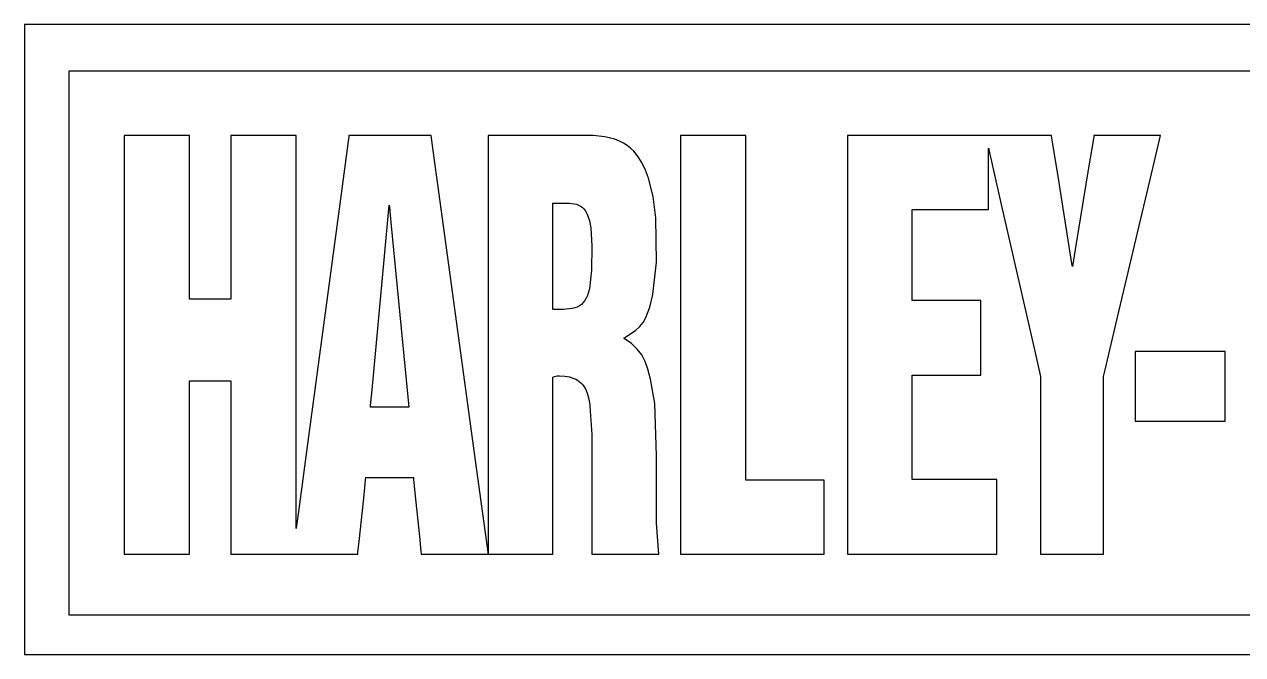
# Model space of a CAD drawing. Extents: x -12.8 to 12.7, y -1.7 to 5.4.
# Drawn here: x -4.437 to -0.45, y 0.864 to 2.928 of the extents above; entities that cross this region are included whole.
import ezdxf

# ---------------------------------------------------------------- set-up
doc = ezdxf.new("R2010")
doc.units = 0

msp = doc.modelspace()

# ---------------------------------------------------------------- linework, layer by layer
at = {"layer": 'Layer 1', "color": 7, "linetype": 'CONTINUOUS'}
for p, q in [((-4.436872, 2.927567), (-4.436874, 2.927567)), ((-4.436874, 2.927567), (-4.436874, 2.927567)), ((-4.436874, 2.927567), (-4.436874, 2.927567)), ((-4.436874, 2.927567), (-4.436874, 2.927567)), ((-4.436874, 2.927567), (-4.436874, 2.927567)), ((-4.436874, 2.927567), (-4.436874, 2.927567)), ((-4.436874, 2.927567), (-4.436874, 2.927566)), ((-4.436874, 2.927566), (-4.436874, 2.927565)), ((-4.436874, 2.927565), (-4.436874, 2.927557)), ((-4.436874, 2.927557), (-4.436874, 2.927527)), ((-4.436874, 2.927527), (-4.436874, 2.927407)), ((-4.436874, 2.927407), (-4.436874, 2.926126)), ((-4.436874, 2.926126), (-4.436874, 2.919814)), ((-4.436874, 2.919814), (-4.436874, 2.892936)), ((-4.436866, 2.927567), (-4.436872, 2.927567)), ((-4.405278, 2.927567), (-4.436866, 2.927567)), ((-4.171403, 2.927567), (-4.405278, 2.927567)), ((3.066698, 2.927567), (-4.171403, 2.927567)), ((-4.436874, 2.892936), (-4.436874, 2.626581)), ((-4.290126, 2.775192), (-4.290126, 2.775193)), ((-4.290126, 2.775193), (-4.290126, 2.775193)), ((-4.290126, 2.775193), (-4.290126, 2.775193)), ((-4.290126, 2.775193), (-4.290126, 2.775193)), ((-4.290126, 2.775193), (-4.290124, 2.775193)), ((-4.290126, 2.775179), (-4.290126, 2.775192)), ((-4.290126, 2.772615), (-4.290126, 2.775179)), ((-4.290126, 2.721315), (-4.290126, 2.772615)), ((-4.290124, 2.775193), (-4.290117, 2.775193)), ((-4.290117, 2.775193), (-4.290087, 2.775193)), ((-4.290087, 2.775193), (-4.289965, 2.775193)), ((-4.289965, 2.775193), (-4.289471, 2.775193)), ((-4.289471, 2.775193), (-4.284212, 2.775193)), ((-4.284212, 2.775193), (-4.258279, 2.775193)), ((-4.258279, 2.775193), (-4.147809, 2.775193)), ((-4.147809, 2.775193), (-3.05286, 2.775193)), ((-3.05286, 2.775193), (3.938948, 2.775193)), ((-4.290126, 1.252332), (-4.290126, 2.721315)), ((-4.436874, 2.626581), (-4.436874, 0.863559)), ((-4.110805, 2.563992), (-4.110807, 2.563992)), ((-4.110807, 2.563992), (-4.110807, 2.563992)), ((-4.110807, 2.563992), (-4.110807, 2.56399)), ((-4.110807, 2.56399), (-4.110807, 2.563983)), ((-4.110807, 2.563983), (-4.110807, 2.563955)), ((-4.110807, 2.563955), (-4.110807, 2.563838)), ((-4.110807, 2.563838), (-4.110807, 2.563368)), ((-4.110807, 2.563368), (-4.110807, 2.5584)), ((-4.110807, 2.5584), (-4.110807, 2.534488)), ((-4.110767, 2.563992), (-4.110805, 2.563992)), ((-4.103896, 2.563992), (-4.110767, 2.563992)), ((-4.062614, 2.563992), (-4.103896, 2.563992)), ((-3.941381, 2.563992), (-4.062614, 2.563992)), ((-3.90228, 2.563992), (-3.941381, 2.563992)), ((-3.898204, 2.563992), (-3.90228, 2.563992)), ((-3.89724, 2.563992), (-3.898204, 2.563992)), ((-3.897044, 2.563992), (-3.89724, 2.563992)), ((-3.897026, 2.563992), (-3.897044, 2.563992)), ((-3.897021, 2.563992), (-3.897026, 2.563992)), ((-3.89702, 2.563992), (-3.897021, 2.563992)), ((-3.89702, 2.563988), (-3.89702, 2.563992)), ((-3.89702, 2.563992), (-3.89702, 2.563992)), ((-3.89702, 2.563992), (-3.89702, 2.563992)), ((-3.89702, 2.563893), (-3.89702, 2.563988)), ((-3.89702, 2.546652), (-3.89702, 2.563893)), ((-3.76097, 2.563992), (-3.760972, 2.563992)), ((-3.760972, 2.563992), (-3.760972, 2.563992)), ((-3.760972, 2.563992), (-3.760972, 2.563992)), ((-3.760972, 2.563992), (-3.760972, 2.56399)), ((-3.760972, 2.56399), (-3.760972, 2.56398)), ((-3.760972, 2.56398), (-3.760972, 2.563936)), ((-3.760972, 2.563936), (-3.760972, 2.563757)), ((-3.760972, 2.563757), (-3.760972, 2.561831)), ((-3.760972, 2.561831), (-3.760972, 2.552506)), ((-3.760972, 2.552506), (-3.760972, 2.456933)), ((-3.760841, 2.563992), (-3.76097, 2.563992)), ((-3.753242, 2.563992), (-3.760841, 2.563992)), ((-3.711001, 2.563992), (-3.753242, 2.563992)), ((-3.589834, 2.563992), (-3.711001, 2.563992)), ((-3.55176, 2.563992), (-3.589834, 2.563992)), ((-3.548044, 2.563992), (-3.55176, 2.563992)), ((-3.547275, 2.563992), (-3.548044, 2.563992)), ((-3.547204, 2.563992), (-3.547275, 2.563992)), ((-3.547186, 2.563992), (-3.547204, 2.563992)), ((-3.547182, 2.563992), (-3.547186, 2.563992)), ((-3.547181, 2.563992), (-3.547182, 2.563992)), ((-3.547181, 2.563979), (-3.547181, 2.563992)), ((-3.547181, 2.563992), (-3.547181, 2.563992)), ((-3.547181, 2.563992), (-3.547181, 2.563992)), ((-3.547181, 2.563206), (-3.547181, 2.563979)), ((-3.547181, 2.517494), (-3.547181, 2.563206)), ((-3.375368, 2.558777), (-3.378371, 2.536381)), ((-3.374746, 2.563417), (-3.375368, 2.558777)), ((-3.374688, 2.563853), (-3.374746, 2.563417)), ((-3.374674, 2.56396), (-3.374688, 2.563853)), ((-3.37467, 2.563985), (-3.374674, 2.56396)), ((-3.374669, 2.563991), (-3.37467, 2.563985)), ((-3.374667, 2.563992), (-3.374669, 2.563992)), ((-3.374669, 2.563992), (-3.374669, 2.563992)), ((-3.374669, 2.563992), (-3.374669, 2.563991)), ((-3.374507, 2.563992), (-3.374667, 2.563992)), ((-3.364958, 2.563992), (-3.374507, 2.563992)), ((-3.31181, 2.563992), (-3.364958, 2.563992)), ((-3.159291, 2.563992), (-3.31181, 2.563992)), ((-3.111342, 2.563992), (-3.159291, 2.563992)), ((-3.106656, 2.563992), (-3.111342, 2.563992)), ((-3.105684, 2.563992), (-3.106656, 2.563992)), ((-3.105593, 2.563992), (-3.105684, 2.563992)), ((-3.10557, 2.563992), (-3.105593, 2.563992)), ((-3.105565, 2.563992), (-3.10557, 2.563992)), ((-3.105563, 2.563992), (-3.105565, 2.563992)), ((-3.105561, 2.56398), (-3.105563, 2.563992)), ((-3.105563, 2.563992), (-3.105563, 2.563992)), ((-3.105563, 2.563992), (-3.105563, 2.563992)), ((-3.105451, 2.563169), (-3.105561, 2.56398)), ((-3.098833, 2.514593), (-3.105451, 2.563169)), ((-2.918926, 2.563992), (-2.918929, 2.563992)), ((-2.918929, 2.563992), (-2.918929, 2.563992)), ((-2.918929, 2.563992), (-2.918929, 2.56399)), ((-2.918929, 2.56399), (-2.918929, 2.563983)), ((-2.918929, 2.563983), (-2.918929, 2.563955)), ((-2.918929, 2.563955), (-2.918929, 2.563838)), ((-2.918929, 2.563838), (-2.918929, 2.563367)), ((-2.918929, 2.563367), (-2.918929, 2.558405)), ((-2.918929, 2.558405), (-2.918929, 2.53452)), ((-2.918869, 2.563992), (-2.918926, 2.563992)), ((-2.90854, 2.563992), (-2.918869, 2.563992)), ((-2.846474, 2.563992), (-2.90854, 2.563992)), ((-2.575356, 2.563433), (-2.846474, 2.563992)), ((-2.537493, 2.559316), (-2.575356, 2.563433)), ((-2.504528, 2.551113), (-2.537493, 2.559316)), ((-2.289578, 2.563992), (-2.289579, 2.563992)), ((-2.289579, 2.563992), (-2.289579, 2.563992)), ((-2.289579, 2.563992), (-2.289579, 2.563992)), ((-2.289579, 2.563992), (-2.289579, 2.563992)), ((-2.289579, 2.563992), (-2.289579, 2.563992)), ((-2.289579, 2.563992), (-2.289579, 2.563992)), ((-2.289579, 2.563992), (-2.289579, 2.563991)), ((-2.289579, 2.563991), (-2.289579, 2.563988)), ((-2.289579, 2.563988), (-2.289579, 2.563977)), ((-2.289579, 2.563977), (-2.289579, 2.563932)), ((-2.289579, 2.563932), (-2.289579, 2.563452)), ((-2.289579, 2.563452), (-2.289579, 2.561076)), ((-2.289579, 2.561076), (-2.289579, 2.550873)), ((-2.289577, 2.563992), (-2.289578, 2.563992)), ((-2.289523, 2.563992), (-2.289577, 2.563992)), ((-2.289195, 2.563992), (-2.289523, 2.563992)), ((-2.285095, 2.563992), (-2.289195, 2.563992)), ((-2.234567, 2.563992), (-2.285095, 2.563992)), ((-2.093443, 2.563992), (-2.234567, 2.563992)), ((-2.07758, 2.563992), (-2.093443, 2.563992)), ((-2.076129, 2.563992), (-2.07758, 2.563992)), ((-2.075833, 2.563992), (-2.076129, 2.563992)), ((-2.075805, 2.563992), (-2.075833, 2.563992)), ((-2.075798, 2.563992), (-2.075805, 2.563992)), ((-2.075796, 2.563992), (-2.075798, 2.563992)), ((-2.075795, 2.563992), (-2.075796, 2.563992)), ((-2.075795, 2.56399), (-2.075795, 2.563992)), ((-2.075795, 2.563992), (-2.075795, 2.563992)), ((-2.075795, 2.563992), (-2.075795, 2.563992)), ((-2.075795, 2.563992), (-2.075795, 2.563992)), ((-2.075795, 2.563992), (-2.075795, 2.563992)), ((-2.075795, 2.563992), (-2.075795, 2.563992)), ((-2.075795, 2.563992), (-2.075795, 2.563992)), ((-2.075795, 2.563983), (-2.075795, 2.56399)), ((-2.075795, 2.563698), (-2.075795, 2.563983)), ((-2.075795, 2.56196), (-2.075795, 2.563698)), ((-2.075795, 2.540303), (-2.075795, 2.56196)), ((-1.743901, 2.563992), (-1.743902, 2.563992)), ((-1.743902, 2.563992), (-1.743902, 2.563992)), ((-1.743902, 2.563992), (-1.743902, 2.563992)), ((-1.743902, 2.563992), (-1.743902, 2.56399)), ((-1.743902, 2.56399), (-1.743902, 2.563982)), ((-1.743902, 2.563982), (-1.743902, 2.563947)), ((-1.743902, 2.563947), (-1.743902, 2.5638)), ((-1.743902, 2.5638), (-1.743902, 2.563207)), ((-1.743902, 2.563207), (-1.743902, 2.556923)), ((-1.743902, 2.556923), (-1.743902, 2.526791)), ((-1.743826, 2.563992), (-1.743901, 2.563992)), ((-1.743281, 2.563992), (-1.743826, 2.563992)), ((-1.740659, 2.563992), (-1.743281, 2.563992)), ((-1.711994, 2.563992), (-1.740659, 2.563992)), ((-1.592628, 2.563992), (-1.711994, 2.563992)), ((-1.323066, 2.563992), (-1.592628, 2.563992)), ((-1.294526, 2.563992), (-1.323066, 2.563992)), ((-1.291942, 2.563992), (-1.294526, 2.563992)), ((-1.291415, 2.563992), (-1.291942, 2.563992)), ((-1.291366, 2.563992), (-1.291415, 2.563992)), ((-1.291354, 2.563992), (-1.291366, 2.563992)), ((-1.291351, 2.563992), (-1.291354, 2.563992)), ((-1.29135, 2.563992), (-1.291351, 2.563992)), ((-1.291351, 2.563992), (-1.291351, 2.563992)), ((-1.290127, 2.563992), (-1.29135, 2.563992)), ((-1.29135, 2.563992), (-1.29135, 2.563992)), ((-1.29135, 2.563992), (-1.29135, 2.563992)), ((-1.284254, 2.563992), (-1.290127, 2.563992)), ((-1.282188, 2.563992), (-1.284254, 2.563992)), ((-1.281982, 2.563992), (-1.282188, 2.563992)), ((-1.281938, 2.563992), (-1.281982, 2.563992)), ((-1.281934, 2.563992), (-1.281938, 2.563992)), ((-1.281933, 2.563992), (-1.281934, 2.563992)), ((-1.281933, 2.563992), (-1.281933, 2.563992)), ((-1.281933, 2.563992), (-1.281933, 2.563992)), ((-1.281933, 2.563992), (-1.281933, 2.563992)), ((-1.281933, 2.563992), (-1.281933, 2.563992)), ((-1.126817, 2.563992), (-1.281933, 2.563992)), ((-1.081655, 2.563992), (-1.126817, 2.563992)), ((-1.077128, 2.563992), (-1.081655, 2.563992)), ((-1.076182, 2.563992), (-1.077128, 2.563992)), ((-1.076092, 2.563992), (-1.076182, 2.563992)), ((-1.07607, 2.563992), (-1.076092, 2.563992)), ((-1.076065, 2.563992), (-1.07607, 2.563992)), ((-1.076063, 2.563992), (-1.076065, 2.563992)), ((-1.07606, 2.563973), (-1.076063, 2.563992)), ((-1.076063, 2.563992), (-1.076063, 2.563992)), ((-1.076063, 2.563992), (-1.076063, 2.563992)), ((-1.076063, 2.563992), (-1.076063, 2.563992)), ((-1.076063, 2.563992), (-1.076063, 2.563992)), ((-1.075997, 2.563582), (-1.07606, 2.563973)), ((-1.075638, 2.561336), (-1.075997, 2.563582)), ((-1.071414, 2.534939), (-1.075638, 2.561336)), ((-0.938935, 2.552322), (-0.954348, 2.45804)), ((-0.937391, 2.561771), (-0.938935, 2.552322)), ((-0.937068, 2.563744), (-0.937391, 2.561771)), ((-0.937038, 2.563931), (-0.937068, 2.563744)), ((-0.93703, 2.563977), (-0.937038, 2.563931)), ((-0.937028, 2.563989), (-0.93703, 2.563977)), ((-0.937027, 2.563992), (-0.937028, 2.563992)), ((-0.937028, 2.563992), (-0.937028, 2.563992)), ((-0.937028, 2.563992), (-0.937028, 2.563992)), ((-0.937028, 2.563992), (-0.937028, 2.563991)), ((-0.937028, 2.563991), (-0.937028, 2.563989)), ((-0.936992, 2.563992), (-0.937027, 2.563992)), ((-0.93673, 2.563992), (-0.936992, 2.563992)), ((-0.935467, 2.563992), (-0.93673, 2.563992)), ((-0.921648, 2.563992), (-0.935467, 2.563992)), ((-0.864081, 2.563992), (-0.921648, 2.563992)), ((-0.734053, 2.563992), (-0.864081, 2.563992)), ((-0.743019, 2.461419), (-0.718744, 2.563992)), ((-0.72028, 2.563992), (-0.734053, 2.563992)), ((-0.719031, 2.563992), (-0.72028, 2.563992)), ((-0.718776, 2.563992), (-0.719031, 2.563992)), ((-0.718752, 2.563992), (-0.718776, 2.563992)), ((-0.718746, 2.563992), (-0.718752, 2.563992)), ((-0.718745, 2.563992), (-0.718746, 2.563992)), ((-0.718744, 2.563992), (-0.718745, 2.563992)), ((-0.718744, 2.563992), (-0.718744, 2.563992)), ((-0.718744, 2.563992), (-0.718744, 2.563992)), ((-0.718744, 2.563992), (-0.718744, 2.563992)), ((-4.110807, 2.534488), (-4.110807, 2.290009)), ((-3.89702, 2.443022), (-3.89702, 2.546652)), ((-3.547181, 2.263276), (-3.547181, 2.517494)), ((-3.378371, 2.536381), (-3.409104, 2.307134)), ((-3.061978, 2.244079), (-3.098833, 2.514593)), ((-2.918929, 2.53452), (-2.918929, 2.290354)), ((-2.489859, 2.545448), (-2.504528, 2.551113)), ((-2.476389, 2.538725), (-2.489859, 2.545448)), ((-2.464107, 2.530931), (-2.476389, 2.538725)), ((-2.453005, 2.522055), (-2.464107, 2.530931)), ((-2.442801, 2.511793), (-2.453005, 2.522055)), ((-2.428407, 2.493746), (-2.442801, 2.511793)), ((-2.289579, 2.550873), (-2.289579, 2.446104)), ((-2.075795, 2.273438), (-2.075795, 2.540303)), ((-1.743902, 2.526791), (-1.743902, 2.225966)), ((-1.281933, 2.52251), (-1.281933, 2.522543)), ((-1.281933, 2.522543), (-1.281933, 2.522543)), ((-1.281933, 2.522543), (-1.281933, 2.522543)), ((-1.281933, 2.522543), (-1.281933, 2.522543)), ((-1.281933, 2.522543), (-1.281933, 2.522542)), ((-1.281933, 2.522542), (-1.281932, 2.522538)), ((-1.281933, 2.522267), (-1.281933, 2.52251)), ((-1.281933, 2.521102), (-1.281933, 2.522267)), ((-1.281933, 2.508356), (-1.281933, 2.521102)), ((-1.281932, 2.522538), (-1.281927, 2.522519)), ((-1.281927, 2.522519), (-1.281909, 2.522439)), ((-1.281909, 2.522439), (-1.281836, 2.522115)), ((-1.281836, 2.522115), (-1.281057, 2.518687)), ((-1.281057, 2.518687), (-1.277323, 2.50225)), ((-1.053427, 2.42252), (-1.071414, 2.534939)), ((-2.415534, 2.473103), (-2.428407, 2.493746)), ((-2.40418, 2.449853), (-2.415534, 2.473103)), ((-1.281933, 2.45528), (-1.281933, 2.508356)), ((-1.277323, 2.50225), (-1.240044, 2.338152)), ((-3.89702, 2.138646), (-3.89702, 2.443022)), ((-3.760972, 2.456933), (-3.760972, 2.152732)), ((-2.394346, 2.423982), (-2.40418, 2.449853)), ((-2.289579, 2.446104), (-2.289579, 1.538248)), ((-1.281933, 2.335421), (-1.281933, 2.45528)), ((-0.954348, 2.45804), (-0.998166, 2.19)), ((-0.859566, 1.968942), (-0.743019, 2.461419)), ((-2.379239, 2.36433), (-2.394346, 2.423982)), ((-1.012314, 2.165574), (-1.053427, 2.42252)), ((-2.370213, 2.294049), (-2.379239, 2.36433)), ((-3.258568, 2.168718), (-3.244286, 2.323014)), ((-3.244286, 2.323014), (-3.243189, 2.334868)), ((-3.243189, 2.334868), (-3.243116, 2.335658)), ((-3.243116, 2.335658), (-3.243111, 2.335711)), ((-3.243111, 2.335711), (-3.24311, 2.335716)), ((-3.24311, 2.335716), (-3.24311, 2.335717)), ((-3.24311, 2.335717), (-3.24311, 2.335717)), ((-3.24311, 2.335717), (-3.24311, 2.335717)), ((-3.24311, 2.335717), (-3.24311, 2.335717)), ((-3.24311, 2.335717), (-3.24311, 2.335717)), ((-3.24311, 2.335717), (-3.24311, 2.335716)), ((-3.24311, 2.335716), (-3.24311, 2.335716)), ((-3.24311, 2.335716), (-3.24311, 2.335716)), ((-3.24311, 2.335716), (-3.24311, 2.335715)), ((-3.24311, 2.335715), (-3.24311, 2.335709)), ((-3.24311, 2.335709), (-3.243107, 2.335688)), ((-3.243107, 2.335688), (-3.243085, 2.335456)), ((-3.243085, 2.335456), (-3.242974, 2.334309)), ((-3.242974, 2.334309), (-3.242495, 2.329383)), ((-3.242495, 2.329383), (-3.237585, 2.278805)), ((-2.708134, 2.341887), (-2.708134, 2.34189)), ((-2.708134, 2.34189), (-2.708134, 2.34189)), ((-2.708134, 2.34189), (-2.708134, 2.34189)), ((-2.708134, 2.34189), (-2.708134, 2.34189)), ((-2.708134, 2.34189), (-2.708134, 2.34189)), ((-2.708134, 2.34189), (-2.708134, 2.34189)), ((-2.708134, 2.34189), (-2.708133, 2.34189)), ((-2.708134, 2.341823), (-2.708134, 2.341887)), ((-2.708134, 2.340736), (-2.708134, 2.341823)), ((-2.708134, 2.334808), (-2.708134, 2.340736)), ((-2.708134, 2.271306), (-2.708134, 2.334808)), ((-2.708133, 2.34189), (-2.708132, 2.34189)), ((-2.708132, 2.34189), (-2.708128, 2.34189)), ((-2.708128, 2.34189), (-2.708079, 2.34189)), ((-2.708079, 2.34189), (-2.707838, 2.34189)), ((-2.707838, 2.34189), (-2.70682, 2.34189)), ((-2.70682, 2.34189), (-2.697106, 2.34189)), ((-2.697106, 2.34189), (-2.667626, 2.34189)), ((-2.667626, 2.34189), (-2.658339, 2.34189)), ((-2.658339, 2.34189), (-2.654193, 2.341855)), ((-2.654193, 2.341855), (-2.637549, 2.340203)), ((-2.637549, 2.340203), (-2.630156, 2.338379)), ((-2.630156, 2.338379), (-2.623358, 2.335834)), ((-2.623358, 2.335834), (-2.617134, 2.332527)), ((-2.617134, 2.332527), (-2.611466, 2.328417)), ((-2.611466, 2.328417), (-2.606335, 2.323461)), ((-2.606335, 2.323461), (-2.60172, 2.31762)), ((-2.60172, 2.31762), (-2.597603, 2.310851)), ((-1.531606, 2.282599), (-1.531606, 2.321319)), ((-1.531606, 2.321319), (-1.531606, 2.321319)), ((-1.531606, 2.321319), (-1.531606, 2.321319)), ((-1.531606, 2.321319), (-1.531605, 2.321319)), ((-1.531605, 2.321319), (-1.531599, 2.321319)), ((-1.531599, 2.321319), (-1.531574, 2.321319)), ((-1.531574, 2.321319), (-1.531468, 2.321319)), ((-1.531468, 2.321319), (-1.530334, 2.321319)), ((-1.530334, 2.321319), (-1.524867, 2.321319)), ((-1.524867, 2.321319), (-1.470158, 2.321319)), ((-1.470158, 2.321319), (-1.314436, 2.321319)), ((-1.314436, 2.321319), (-1.281934, 2.321319)), ((-1.281934, 2.321319), (-1.281933, 2.321319)), ((-1.281933, 2.322731), (-1.281933, 2.335421)), ((-1.281933, 2.321582), (-1.281933, 2.322731)), ((-1.281933, 2.321348), (-1.281933, 2.321582)), ((-1.281933, 2.321326), (-1.281933, 2.321348)), ((-1.281933, 2.321321), (-1.281933, 2.321326)), ((-1.281933, 2.321319), (-1.281933, 2.321321)), ((-1.281933, 2.321319), (-1.281933, 2.321319)), ((-1.281933, 2.321319), (-1.281933, 2.321319)), ((-1.281933, 2.321319), (-1.281933, 2.321319)), ((-1.281933, 2.321319), (-1.281933, 2.321319)), ((-1.240044, 2.338152), (-1.134035, 1.871516)), ((-4.110807, 2.290009), (-4.110807, 1.512586)), ((-3.409104, 2.307134), (-3.506876, 1.577819)), ((-3.237585, 2.278805), (-3.178819, 1.673524)), ((-2.918929, 2.290354), (-2.918929, 1.513956)), ((-2.597603, 2.310851), (-2.593964, 2.303113)), ((-2.593964, 2.303113), (-2.588045, 2.284564)), ((-2.588045, 2.284564), (-2.583809, 2.261642)), ((-2.368742, 2.149178), (-2.370213, 2.294049)), ((-2.075795, 1.528147), (-2.075795, 2.273438)), ((-1.531606, 2.096641), (-1.531606, 2.282599)), ((-3.547181, 1.533964), (-3.547181, 2.263276)), ((-2.956201, 1.467685), (-3.061978, 2.244079)), ((-2.708134, 2.069738), (-2.708134, 2.271306)), ((-2.583809, 2.261642), (-2.579768, 2.201355)), ((-2.579768, 2.201355), (-2.580872, 2.122165)), ((-1.743902, 2.225966), (-1.743902, 1.370529)), ((-3.760972, 2.152732), (-3.760972, 2.046665)), ((-3.299137, 1.730441), (-3.258568, 2.168718)), ((-1.007846, 2.137647), (-1.012314, 2.165574)), ((-0.998166, 2.19), (-1.007291, 2.134181)), ((-3.89702, 2.040463), (-3.89702, 2.138646)), ((-2.580872, 2.122165), (-2.588111, 2.061889)), ((-2.380274, 2.042727), (-2.368742, 2.149178)), ((-1.007414, 2.13495), (-1.007846, 2.137647)), ((-1.007314, 2.134323), (-1.007414, 2.13495)), ((-1.007294, 2.134197), (-1.007314, 2.134323)), ((-1.007292, 2.134185), (-1.007294, 2.134197)), ((-1.007291, 2.134182), (-1.007292, 2.134185)), ((-1.007291, 2.134181), (-1.007291, 2.134182)), ((-1.007291, 2.134181), (-1.007291, 2.134181)), ((-1.007291, 2.134181), (-1.007291, 2.134181)), ((-1.007291, 2.134181), (-1.007291, 2.134181)), ((-1.531606, 2.031226), (-1.531606, 2.096641)), ((-3.89702, 2.030223), (-3.89702, 2.040463)), ((-3.760972, 2.046665), (-3.760972, 2.027576)), ((-2.708134, 2.003324), (-2.708134, 2.069738)), ((-2.594586, 2.040033), (-2.598634, 2.030967)), ((-2.588111, 2.061889), (-2.594586, 2.040033)), ((-2.390334, 2.001019), (-2.380274, 2.042727)), ((-3.89702, 2.0278), (-3.89702, 2.030223)), ((-3.89702, 2.027306), (-3.89702, 2.0278)), ((-3.89702, 2.027259), (-3.89702, 2.027306)), ((-3.89702, 2.027248), (-3.89702, 2.027259)), ((-3.89702, 2.027245), (-3.89702, 2.027248)), ((-3.89702, 2.027244), (-3.89702, 2.027245)), ((-3.897018, 2.027244), (-3.89702, 2.027244)), ((-3.89702, 2.027244), (-3.89702, 2.027244)), ((-3.89702, 2.027244), (-3.89702, 2.027244)), ((-3.896729, 2.027244), (-3.897018, 2.027244)), ((-3.771936, 2.027244), (-3.896729, 2.027244)), ((-3.763125, 2.027244), (-3.771936, 2.027244)), ((-3.761215, 2.027244), (-3.763125, 2.027244)), ((-3.761032, 2.027244), (-3.761215, 2.027244)), ((-3.760986, 2.027244), (-3.761032, 2.027244)), ((-3.760975, 2.027244), (-3.760986, 2.027244)), ((-3.760973, 2.027244), (-3.760975, 2.027244)), ((-3.760972, 2.027244), (-3.760973, 2.027244)), ((-3.760973, 2.027244), (-3.760973, 2.027244)), ((-3.760972, 2.027576), (-3.760972, 2.02725)), ((-3.760972, 2.02725), (-3.760972, 2.027244)), ((-3.760972, 2.027244), (-3.760972, 2.027244)), ((-2.708134, 1.996364), (-2.708134, 2.003324)), ((-2.708134, 1.994716), (-2.708134, 1.996364)), ((-2.708134, 1.99438), (-2.708134, 1.994716)), ((-2.708134, 1.994349), (-2.708134, 1.99438)), ((-2.708134, 1.994341), (-2.708134, 1.994349)), ((-2.708134, 1.994339), (-2.708134, 1.994341)), ((-2.708134, 1.994339), (-2.708134, 1.994339)), ((-2.708134, 1.994339), (-2.708134, 1.994339)), ((-2.708134, 1.994339), (-2.708134, 1.994339)), ((-2.708134, 1.994339), (-2.708134, 1.994339)), ((-2.679823, 1.994339), (-2.708134, 1.994339)), ((-2.673096, 1.994339), (-2.679823, 1.994339)), ((-2.672423, 1.994339), (-2.673096, 1.994339)), ((-2.672278, 1.994339), (-2.672423, 1.994339)), ((-2.664375, 1.994493), (-2.672278, 1.994339)), ((-2.64469, 1.996692), (-2.664375, 1.994493)), ((-2.636018, 1.998878), (-2.64469, 1.996692)), ((-2.62809, 2.001868), (-2.636018, 1.998878)), ((-2.620878, 2.005722), (-2.62809, 2.001868)), ((-2.614354, 2.010499), (-2.620878, 2.005722)), ((-2.60849, 2.016259), (-2.614354, 2.010499)), ((-2.603259, 2.023062), (-2.60849, 2.016259)), ((-2.598634, 2.030967), (-2.603259, 2.023062)), ((-2.40321, 1.967473), (-2.390334, 2.001019)), ((-1.531606, 2.024668), (-1.531606, 2.031226)), ((-1.531606, 2.023299), (-1.531606, 2.024668)), ((-1.531606, 2.023169), (-1.531606, 2.023299)), ((-1.531606, 2.023136), (-1.531606, 2.023169)), ((-1.531606, 2.023128), (-1.531606, 2.023136)), ((-1.531606, 2.023127), (-1.531606, 2.023128)), ((-1.531606, 2.023126), (-1.531606, 2.023127)), ((-1.531596, 2.023126), (-1.531606, 2.023126)), ((-1.531606, 2.023126), (-1.531606, 2.023126)), ((-1.531606, 2.023126), (-1.531606, 2.023126)), ((-1.531606, 2.023126), (-1.531606, 2.023126)), ((-1.531392, 2.023126), (-1.531596, 2.023126)), ((-1.53022, 2.023126), (-1.531392, 2.023126)), ((-1.516448, 2.023126), (-1.53022, 2.023126)), ((-1.457792, 2.023126), (-1.516448, 2.023126)), ((-1.32373, 2.023126), (-1.457792, 2.023126)), ((-1.309159, 2.023126), (-1.32373, 2.023126)), ((-1.307751, 2.023126), (-1.309159, 2.023126)), ((-1.307425, 2.023126), (-1.307751, 2.023126)), ((-1.307359, 2.023126), (-1.307425, 2.023126)), ((-1.307352, 2.023126), (-1.307359, 2.023126)), ((-1.307351, 2.023126), (-1.307352, 2.023126)), ((-1.30735, 2.023126), (-1.307351, 2.023126)), ((-1.307351, 2.023126), (-1.307351, 2.023126)), ((-1.30735, 1.991344), (-1.30735, 2.023126)), ((-1.30735, 2.023126), (-1.30735, 2.023126)), ((-1.30735, 2.023126), (-1.30735, 2.023126)), ((-2.412107, 1.951574), (-2.40321, 1.967473)), ((-1.30735, 1.838731), (-1.30735, 1.991344)), ((-0.900557, 1.795729), (-0.859566, 1.968942)), ((-2.474898, 1.899747), (-2.436775, 1.925075)), ((-2.436775, 1.925075), (-2.42308, 1.937736)), ((-2.42308, 1.937736), (-2.412107, 1.951574)), ((-2.474872, 1.899715), (-2.474898, 1.899747)), ((-2.474821, 1.899681), (-2.474872, 1.899715)), ((-2.47472, 1.899614), (-2.474821, 1.899681)), ((-2.474517, 1.899479), (-2.47472, 1.899614)), ((-2.474113, 1.89921), (-2.474517, 1.899479)), ((-2.450706, 1.882043), (-2.474113, 1.89921)), ((-2.431791, 1.864357), (-2.450706, 1.882043)), ((-2.416869, 1.845168), (-2.431791, 1.864357)), ((-2.405441, 1.823493), (-2.416869, 1.845168)), ((-1.30735, 1.78505), (-1.30735, 1.838731)), ((-1.134035, 1.871516), (-1.111949, 1.774296)), ((-0.80172, 1.856555), (-0.80172, 1.856555)), ((-0.80172, 1.856555), (-0.80172, 1.856555)), ((-0.80172, 1.856555), (-0.80172, 1.856555)), ((-0.80172, 1.856555), (-0.80172, 1.856555)), ((-0.80172, 1.856555), (-0.80172, 1.856554)), ((-0.55016, 1.856555), (-0.80172, 1.856555)), ((-0.80172, 1.856554), (-0.80172, 1.856551)), ((-0.80172, 1.856551), (-0.80172, 1.856538)), ((-0.80172, 1.856538), (-0.80172, 1.856396)), ((-0.80172, 1.856396), (-0.80172, 1.855698)), ((-0.80172, 1.855698), (-0.80172, 1.852727)), ((-0.80172, 1.852727), (-0.80172, 1.82327)), ((-0.512154, 1.856555), (-0.55016, 1.856555)), ((-0.508319, 1.856555), (-0.512154, 1.856555)), ((-0.507418, 1.856555), (-0.508319, 1.856555)), ((-0.507235, 1.856555), (-0.507418, 1.856555)), ((-0.507218, 1.856555), (-0.507235, 1.856555)), ((-0.507214, 1.856555), (-0.507218, 1.856555)), ((-0.507213, 1.856555), (-0.507214, 1.856555)), ((-0.507213, 1.855734), (-0.507213, 1.856555)), ((-0.507213, 1.856555), (-0.507213, 1.856555)), ((-0.507213, 1.856555), (-0.507213, 1.856555)), ((-0.507213, 1.856555), (-0.507213, 1.856555)), ((-0.507213, 1.856555), (-0.507213, 1.856555)), ((-0.507213, 1.856555), (-0.507213, 1.856555)), ((-0.507213, 1.856555), (-0.507213, 1.856555)), ((-0.507213, 1.856555), (-0.507213, 1.856555)), ((-0.507213, 1.856555), (-0.507213, 1.856555)), ((-0.507213, 1.856555), (-0.507213, 1.856555)), ((-0.507213, 1.849656), (-0.507213, 1.855734)), ((-0.507213, 1.661564), (-0.507213, 1.849656)), ((-2.396966, 1.798322), (-2.405441, 1.823493)), ((-2.388297, 1.765358), (-2.396966, 1.798322)), ((-0.904665, 1.778373), (-0.900557, 1.795729)), ((-0.80172, 1.82327), (-0.80172, 1.635178)), ((-3.89702, 1.759888), (-3.89702, 1.759894)), ((-3.89702, 1.759894), (-3.89702, 1.759894)), ((-3.89702, 1.759894), (-3.89702, 1.759894)), ((-3.89702, 1.759894), (-3.897019, 1.759894)), ((-3.89702, 1.75955), (-3.89702, 1.759888)), ((-3.89702, 1.739408), (-3.89702, 1.75955)), ((-3.897019, 1.759894), (-3.897016, 1.759894)), ((-3.897016, 1.759894), (-3.897005, 1.759894)), ((-3.897005, 1.759894), (-3.896959, 1.759894)), ((-3.896959, 1.759894), (-3.896469, 1.759894)), ((-3.896469, 1.759894), (-3.894101, 1.759894)), ((-3.894101, 1.759894), (-3.869865, 1.759894)), ((-3.869865, 1.759894), (-3.79276, 1.759894)), ((-3.79276, 1.759894), (-3.765886, 1.759894)), ((-3.765886, 1.759894), (-3.761055, 1.759894)), ((-3.761055, 1.759894), (-3.760974, 1.759894)), ((-3.760974, 1.759894), (-3.760972, 1.759894)), ((-3.760972, 1.759894), (-3.760972, 1.759894)), ((-3.760972, 1.759894), (-3.760972, 1.759893)), ((-3.760972, 1.759893), (-3.760972, 1.759891)), ((-3.760972, 1.759891), (-3.760972, 1.75988)), ((-3.760972, 1.75988), (-3.760972, 1.759833)), ((-3.760972, 1.759833), (-3.760972, 1.759642)), ((-3.760972, 1.759642), (-3.760972, 1.757599)), ((-3.760972, 1.757599), (-3.760972, 1.747729)), ((-2.708134, 1.772236), (-2.708132, 1.772237)), ((-2.708134, 1.77223), (-2.708134, 1.772236)), ((-2.708134, 1.771881), (-2.708134, 1.77223)), ((-2.708134, 1.751274), (-2.708134, 1.771881)), ((-2.708132, 1.772237), (-2.702362, 1.77424)), ((-2.702362, 1.77424), (-2.697453, 1.775456)), ((-2.697453, 1.775456), (-2.693188, 1.776082)), ((-2.693188, 1.776082), (-2.685732, 1.776346)), ((-2.685732, 1.776346), (-2.685699, 1.776346)), ((-2.685699, 1.776346), (-2.668271, 1.775477)), ((-2.668271, 1.775477), (-2.652666, 1.772836)), ((-2.652666, 1.772836), (-2.638833, 1.768376)), ((-2.638833, 1.768376), (-2.632563, 1.765448)), ((-2.632563, 1.765448), (-2.626716, 1.762046)), ((-2.626716, 1.762046), (-2.621285, 1.758165)), ((-2.621285, 1.758165), (-2.616263, 1.753798)), ((-2.374359, 1.68602), (-2.388297, 1.765358)), ((-1.531606, 1.778405), (-1.531606, 1.778406)), ((-1.531606, 1.778406), (-1.531606, 1.778406)), ((-1.531606, 1.778406), (-1.531606, 1.778406)), ((-1.531606, 1.778406), (-1.531606, 1.778406)), ((-1.531606, 1.778406), (-1.531604, 1.778406)), ((-1.531606, 1.734064), (-1.531606, 1.778405)), ((-1.531604, 1.778406), (-1.531598, 1.778406)), ((-1.531598, 1.778406), (-1.531573, 1.778406)), ((-1.531573, 1.778406), (-1.531312, 1.778406)), ((-1.531312, 1.778406), (-1.530029, 1.778406)), ((-1.530029, 1.778406), (-1.515879, 1.778406)), ((-1.515879, 1.778406), (-1.382293, 1.778406)), ((-1.382293, 1.778406), (-1.323151, 1.778406)), ((-1.323151, 1.778406), (-1.308953, 1.778406)), ((-1.308953, 1.778406), (-1.307656, 1.778406)), ((-1.307656, 1.778406), (-1.307387, 1.778406)), ((-1.307387, 1.778406), (-1.30735, 1.778406)), ((-1.30735, 1.77967), (-1.30735, 1.78505)), ((-1.30735, 1.778547), (-1.30735, 1.77967)), ((-1.30735, 1.77844), (-1.30735, 1.778547)), ((-1.30735, 1.778414), (-1.30735, 1.77844)), ((-1.30735, 1.778407), (-1.30735, 1.778414)), ((-1.30735, 1.778406), (-1.30735, 1.778407)), ((-1.30735, 1.778406), (-1.30735, 1.778406)), ((-1.30735, 1.778406), (-1.30735, 1.778406)), ((-1.30735, 1.778406), (-1.30735, 1.778406)), ((-1.30735, 1.778406), (-1.30735, 1.778406)), ((-1.111949, 1.774296), (-1.111949, 1.774295)), ((-1.111949, 1.774295), (-1.111949, 1.774295)), ((-1.111949, 1.774295), (-1.111949, 1.774295)), ((-1.111949, 1.774295), (-1.111949, 1.774294)), ((-1.111949, 1.774294), (-1.111949, 1.77429)), ((-1.111949, 1.77429), (-1.111949, 1.774275)), ((-1.111949, 1.774275), (-1.111949, 1.774211)), ((-1.111949, 1.774211), (-1.111949, 1.773533)), ((-1.111949, 1.773533), (-1.111949, 1.770208)), ((-1.111949, 1.770208), (-1.111949, 1.733498)), ((-0.90563, 1.774297), (-0.905628, 1.774301)), ((-0.90563, 1.774295), (-0.90563, 1.774297)), ((-0.90563, 1.7742), (-0.90563, 1.774295)), ((-0.90563, 1.774295), (-0.90563, 1.774295)), ((-0.90563, 1.774295), (-0.90563, 1.774295)), ((-0.90563, 1.774295), (-0.90563, 1.774295)), ((-0.90563, 1.7735), (-0.90563, 1.7742)), ((-0.90563, 1.770132), (-0.90563, 1.7735)), ((-0.90563, 1.73328), (-0.90563, 1.770132)), ((-0.905628, 1.774301), (-0.905624, 1.774322)), ((-0.905624, 1.774322), (-0.905604, 1.774407)), ((-0.905604, 1.774407), (-0.905522, 1.77475)), ((-0.905522, 1.77475), (-0.904665, 1.778373)), ((-3.89702, 1.627305), (-3.89702, 1.739408)), ((-3.760972, 1.747729), (-3.760972, 1.646634)), ((-3.303819, 1.679859), (-3.299137, 1.730441)), ((-2.708134, 1.636697), (-2.708134, 1.751274)), ((-2.616263, 1.753798), (-2.611643, 1.748939)), ((-2.611643, 1.748939), (-2.60742, 1.743582)), ((-2.60742, 1.743582), (-2.600133, 1.731349)), ((-2.600133, 1.731349), (-2.594349, 1.71705)), ((-2.594349, 1.71705), (-2.590014, 1.700636)), ((-1.531606, 1.521171), (-1.531606, 1.734064)), ((-1.111949, 1.733498), (-1.111949, 1.386828)), ((-0.90563, 1.579787), (-0.90563, 1.73328)), ((-3.304381, 1.673785), (-3.304275, 1.674932)), ((-3.304275, 1.674932), (-3.303819, 1.679859)), ((-2.590014, 1.700636), (-2.587075, 1.682058)), ((-2.587075, 1.682058), (-2.587032, 1.6817)), ((-2.587032, 1.6817), (-2.586456, 1.676551)), ((-2.586456, 1.676551), (-2.579731, 1.584013)), ((-2.36876, 1.514967), (-2.374359, 1.68602)), ((-3.760972, 1.646634), (-3.760972, 1.32495)), ((-3.304405, 1.673524), (-3.304406, 1.673524)), ((-3.304406, 1.673524), (-3.304406, 1.673524)), ((-3.304406, 1.673524), (-3.304406, 1.673524)), ((-3.304406, 1.673524), (-3.304406, 1.673524)), ((-3.304406, 1.673524), (-3.304406, 1.673524)), ((-3.304406, 1.673524), (-3.304406, 1.673524)), ((-3.304406, 1.673524), (-3.304405, 1.673524)), ((-3.304405, 1.673531), (-3.304403, 1.673553)), ((-3.304405, 1.673525), (-3.304405, 1.673531)), ((-3.304405, 1.673524), (-3.304405, 1.673525)), ((-3.304394, 1.673524), (-3.304405, 1.673524)), ((-3.304405, 1.673524), (-3.304405, 1.673524)), ((-3.304405, 1.673524), (-3.304405, 1.673524)), ((-3.304403, 1.673553), (-3.304381, 1.673785)), ((-3.304244, 1.673524), (-3.304394, 1.673524)), ((-3.301995, 1.673524), (-3.304244, 1.673524)), ((-3.27273, 1.673524), (-3.301995, 1.673524)), ((-3.189611, 1.673524), (-3.27273, 1.673524)), ((-3.18002, 1.673524), (-3.189611, 1.673524)), ((-3.179086, 1.673524), (-3.18002, 1.673524)), ((-3.178868, 1.673524), (-3.179086, 1.673524)), ((-3.178824, 1.673524), (-3.178868, 1.673524)), ((-3.17882, 1.673524), (-3.178824, 1.673524)), ((-3.178819, 1.673524), (-3.17882, 1.673524)), ((-3.178819, 1.673524), (-3.178819, 1.673524)), ((-3.178819, 1.673524), (-3.178819, 1.673524)), ((-3.178819, 1.673524), (-3.178819, 1.673524)), ((-3.178819, 1.673524), (-3.178819, 1.673524)), ((-3.178819, 1.673524), (-3.178819, 1.673524)), ((-2.708134, 1.308019), (-2.708134, 1.636697)), ((-0.80172, 1.635178), (-0.80172, 1.62861)), ((-0.507213, 1.632108), (-0.507213, 1.661564)), ((-3.89702, 1.305619), (-3.89702, 1.627305)), ((-0.80172, 1.62861), (-0.80172, 1.628281)), ((-0.80172, 1.628281), (-0.80172, 1.62828)), ((-0.80172, 1.62828), (-0.80172, 1.62828)), ((-0.80172, 1.62828), (-0.80172, 1.62828)), ((-0.80172, 1.62828), (-0.80172, 1.62828)), ((-0.80172, 1.62828), (-0.80172, 1.62828)), ((-0.80172, 1.62828), (-0.80172, 1.62828)), ((-0.80172, 1.62828), (-0.80172, 1.62828)), ((-0.80172, 1.62828), (-0.801719, 1.62828)), ((-0.801719, 1.62828), (-0.801715, 1.62828)), ((-0.801715, 1.62828), (-0.801698, 1.62828)), ((-0.801698, 1.62828), (-0.801515, 1.62828)), ((-0.801515, 1.62828), (-0.800615, 1.62828)), ((-0.800615, 1.62828), (-0.796781, 1.62828)), ((-0.796781, 1.62828), (-0.758779, 1.62828)), ((-0.758779, 1.62828), (-0.516113, 1.62828)), ((-0.516113, 1.62828), (-0.507639, 1.62828)), ((-0.507639, 1.62828), (-0.507215, 1.62828)), ((-0.507215, 1.62828), (-0.507213, 1.62828)), ((-0.507213, 1.629136), (-0.507213, 1.632108)), ((-0.507213, 1.628439), (-0.507213, 1.629136)), ((-0.507213, 1.628297), (-0.507213, 1.628439)), ((-0.507213, 1.628284), (-0.507213, 1.628297)), ((-0.507213, 1.628281), (-0.507213, 1.628284)), ((-0.507213, 1.62828), (-0.507213, 1.628281)), ((-0.507213, 1.62828), (-0.507213, 1.62828)), ((-0.507213, 1.62828), (-0.507213, 1.62828)), ((-0.507213, 1.62828), (-0.507213, 1.62828)), ((-0.507213, 1.62828), (-0.507213, 1.62828)), ((-0.507213, 1.62828), (-0.507213, 1.62828)), ((-0.507213, 1.62828), (-0.507213, 1.62828)), ((-3.506876, 1.577819), (-3.540952, 1.323636)), ((-2.579731, 1.584013), (-2.579563, 1.56814)), ((-2.579563, 1.56814), (-2.579562, 1.49567)), ((-0.90563, 1.233109), (-0.90563, 1.579787)), ((-3.547181, 1.304756), (-3.547181, 1.533964)), ((-2.368554, 1.294219), (-2.36876, 1.514967)), ((-2.289579, 1.538248), (-2.289579, 1.218622)), ((-2.075795, 1.444386), (-2.075795, 1.528147)), ((-1.531606, 1.446293), (-1.531606, 1.521171)), ((-4.110807, 1.512586), (-4.110807, 1.241743)), ((-2.918929, 1.513956), (-2.918929, 1.243481)), ((-2.579562, 1.49567), (-2.57956, 1.276383)), ((-3.320228, 1.43509), (-3.319363, 1.44315)), ((-3.319363, 1.44315), (-3.319358, 1.443195)), ((-3.319358, 1.443195), (-3.319358, 1.443197)), ((-3.319358, 1.443197), (-3.319358, 1.443197)), ((-3.319358, 1.443197), (-3.319358, 1.443197)), ((-3.319358, 1.443197), (-3.319357, 1.443197)), ((-3.319357, 1.443197), (-3.319354, 1.443197)), ((-3.319354, 1.443197), (-3.319341, 1.443197)), ((-3.319341, 1.443197), (-3.319198, 1.443197)), ((-3.319198, 1.443197), (-3.318497, 1.443197)), ((-3.318497, 1.443197), (-3.315533, 1.443197)), ((-3.315533, 1.443197), (-3.287095, 1.443197)), ((-3.287095, 1.443197), (-3.19892, 1.443197)), ((-3.19892, 1.443197), (-3.168894, 1.443197)), ((-3.168894, 1.443197), (-3.163895, 1.443197)), ((-3.163895, 1.443197), (-3.163867, 1.443197)), ((-3.163867, 1.443197), (-3.163866, 1.443197)), ((-3.163866, 1.443197), (-3.163866, 1.443197)), ((-3.163866, 1.443197), (-3.163866, 1.443197)), ((-3.163866, 1.443197), (-3.163866, 1.443195)), ((-3.163866, 1.443195), (-3.163865, 1.44319)), ((-3.163865, 1.44319), (-3.163863, 1.443169)), ((-3.163863, 1.443169), (-3.163855, 1.443083)), ((-3.163855, 1.443083), (-3.163763, 1.442175)), ((-3.163763, 1.442175), (-3.16332, 1.437802)), ((-3.16332, 1.437802), (-3.15879, 1.393086)), ((-2.922941, 1.22356), (-2.956201, 1.467685)), ((-2.075795, 1.43673), (-2.075795, 1.444386)), ((-2.075795, 1.435164), (-2.075795, 1.43673)), ((-2.075795, 1.435017), (-2.075795, 1.435164)), ((-1.531606, 1.43879), (-1.531606, 1.446293)), ((-1.531606, 1.437224), (-1.531606, 1.43879)), ((-1.531606, 1.437076), (-1.531606, 1.437224)), ((-1.531606, 1.437039), (-1.531606, 1.437076)), ((-1.531606, 1.43703), (-1.531606, 1.437039)), ((-1.531606, 1.437028), (-1.531606, 1.43703)), ((-1.531561, 1.437028), (-1.531606, 1.437028)), ((-1.531606, 1.437028), (-1.531606, 1.437028)), ((-1.531606, 1.437028), (-1.531606, 1.437028)), ((-1.531606, 1.437028), (-1.531606, 1.437028)), ((-1.531606, 1.437028), (-1.531606, 1.437028)), ((-1.531228, 1.437028), (-1.531561, 1.437028)), ((-1.529628, 1.437028), (-1.531228, 1.437028)), ((-1.512115, 1.437028), (-1.529628, 1.437028)), ((-1.43917, 1.437028), (-1.512115, 1.437028)), ((-1.27442, 1.437028), (-1.43917, 1.437028)), ((-1.256972, 1.437028), (-1.27442, 1.437028)), ((-1.25539, 1.437028), (-1.256972, 1.437028)), ((-1.255068, 1.437028), (-1.25539, 1.437028)), ((-1.255037, 1.437028), (-1.255068, 1.437028)), ((-1.25503, 1.437028), (-1.255037, 1.437028)), ((-1.255028, 1.437028), (-1.25503, 1.437028)), ((-1.255028, 1.437027), (-1.255028, 1.437028)), ((-1.255028, 1.437028), (-1.255028, 1.437028)), ((-1.255028, 1.437028), (-1.255028, 1.437028)), ((-1.255028, 1.437028), (-1.255028, 1.437028)), ((-1.255028, 1.405235), (-1.255028, 1.437027)), ((-3.325422, 1.386648), (-3.320228, 1.43509)), ((-2.075795, 1.43498), (-2.075795, 1.435017)), ((-2.075795, 1.434971), (-2.075795, 1.43498)), ((-2.075795, 1.434969), (-2.075795, 1.434971)), ((-2.075795, 1.434969), (-2.075795, 1.434969)), ((-2.075795, 1.434969), (-2.075795, 1.434969)), ((-2.075795, 1.434969), (-2.075795, 1.434969)), ((-1.842114, 1.434969), (-2.075795, 1.434969)), ((-1.822587, 1.434969), (-1.842114, 1.434969)), ((-1.820685, 1.434969), (-1.822587, 1.434969)), ((-1.820242, 1.434969), (-1.820685, 1.434969)), ((-1.820153, 1.434969), (-1.820242, 1.434969)), ((-1.820144, 1.434969), (-1.820153, 1.434969)), ((-1.820142, 1.434969), (-1.820144, 1.434969)), ((-1.820142, 1.434968), (-1.820142, 1.434969)), ((-1.820142, 1.434969), (-1.820142, 1.434969)), ((-1.820142, 1.434969), (-1.820142, 1.434969)), ((-1.820142, 1.434969), (-1.820142, 1.434969)), ((-1.820142, 1.434969), (-1.820142, 1.434969)), ((-1.820142, 1.434969), (-1.820142, 1.434969)), ((-1.820142, 1.434967), (-1.820142, 1.434968)), ((-1.820142, 1.434968), (-1.820142, 1.434968)), ((-1.820142, 1.434968), (-1.820142, 1.434968)), ((-1.820142, 1.434906), (-1.820142, 1.434967)), ((-1.820142, 1.434532), (-1.820142, 1.434906)), ((-1.820142, 1.429879), (-1.820142, 1.434532)), ((-1.820142, 1.372525), (-1.820142, 1.429879)), ((-1.255028, 1.252617), (-1.255028, 1.405235)), ((-3.34068, 1.244373), (-3.325422, 1.386648)), ((-3.15879, 1.393086), (-3.144387, 1.250889)), ((-1.820142, 1.212335), (-1.820142, 1.372525)), ((-1.743902, 1.370529), (-1.743902, 1.192304)), ((-1.111949, 1.386828), (-1.111949, 1.233328)), ((-3.760972, 1.32495), (-3.760972, 1.212816)), ((-3.540952, 1.323636), (-3.547076, 1.277951)), ((-3.89702, 1.20449), (-3.89702, 1.305619)), ((-3.547181, 1.282374), (-3.547181, 1.304756)), ((-3.547181, 1.277741), (-3.547181, 1.282374)), ((-3.547181, 1.277307), (-3.547181, 1.277741)), ((-3.547181, 1.277201), (-3.547181, 1.277307)), ((-3.547181, 1.277176), (-3.547181, 1.277201)), ((-3.547179, 1.277182), (-3.547181, 1.27717)), ((-3.547181, 1.27717), (-3.547181, 1.277176)), ((-3.547181, 1.27717), (-3.547181, 1.277169)), ((-3.547181, 1.277169), (-3.547181, 1.27717)), ((-3.547076, 1.277951), (-3.547179, 1.277182)), ((-2.708134, 1.20473), (-2.708134, 1.308019)), ((-2.57956, 1.276383), (-2.579559, 1.203442)), ((-2.361292, 1.192343), (-2.368554, 1.294219)), ((-4.290126, 1.022283), (-4.290126, 1.252332)), ((-4.110807, 1.241743), (-4.110807, 1.193124)), ((-3.345601, 1.198481), (-3.34068, 1.244373)), ((-3.144387, 1.250889), (-3.139369, 1.201348)), ((-2.918929, 1.243481), (-2.918929, 1.194933)), ((-1.255028, 1.198943), (-1.255028, 1.252617)), ((-3.89702, 1.194607), (-3.89702, 1.20449)), ((-3.760972, 1.212816), (-3.760972, 1.19265)), ((-3.346115, 1.193695), (-3.345601, 1.198481)), ((-3.139369, 1.201348), (-3.138468, 1.192453)), ((-2.919689, 1.19969), (-2.922941, 1.22356)), ((-2.919014, 1.194735), (-2.919689, 1.19969)), ((-2.708134, 1.194646), (-2.708134, 1.20473)), ((-2.579559, 1.203442), (-2.579559, 1.192306)), ((-2.289579, 1.218622), (-2.289579, 1.194062)), ((-1.820142, 1.194329), (-1.820142, 1.212335)), ((-1.255028, 1.193566), (-1.255028, 1.198943)), ((-1.111949, 1.233328), (-1.111949, 1.19647)), ((-1.111949, 1.19647), (-1.111949, 1.1931)), ((-0.90563, 1.196394), (-0.90563, 1.233109)), ((-0.90563, 1.193067), (-0.90563, 1.196394)), ((-4.110807, 1.193124), (-4.110807, 1.192315)), ((-4.110807, 1.192315), (-4.110807, 1.192303)), ((-4.110807, 1.192303), (-4.110807, 1.192303)), ((-4.110807, 1.192303), (-4.110807, 1.192303)), ((-4.110807, 1.192303), (-4.110806, 1.192303)), ((-4.110806, 1.192303), (-4.110801, 1.192303)), ((-4.110801, 1.192303), (-4.110783, 1.192303)), ((-4.110783, 1.192303), (-4.11071, 1.192303)), ((-4.11071, 1.192303), (-4.109937, 1.192303)), ((-4.109937, 1.192303), (-4.106213, 1.192303)), ((-4.106213, 1.192303), (-4.068115, 1.192303)), ((-4.068115, 1.192303), (-3.946949, 1.192303)), ((-3.946949, 1.192303), (-3.90473, 1.192303)), ((-3.90473, 1.192303), (-3.897148, 1.192303)), ((-3.897148, 1.192303), (-3.897022, 1.192303)), ((-3.897022, 1.192303), (-3.89702, 1.192303)), ((-3.89702, 1.192558), (-3.89702, 1.194607)), ((-3.89702, 1.192365), (-3.89702, 1.192558)), ((-3.89702, 1.192318), (-3.89702, 1.192365)), ((-3.89702, 1.192306), (-3.89702, 1.192318)), ((-3.89702, 1.192304), (-3.89702, 1.192306)), ((-3.89702, 1.192303), (-3.89702, 1.192304)), ((-3.89702, 1.192303), (-3.89702, 1.192303)), ((-3.760972, 1.19265), (-3.760972, 1.192309)), ((-3.760972, 1.192309), (-3.760972, 1.192303)), ((-3.760972, 1.192303), (-3.760972, 1.192303)), ((-3.760972, 1.192303), (-3.760972, 1.192303)), ((-3.760972, 1.192303), (-3.760971, 1.192303)), ((-3.760971, 1.192303), (-3.760968, 1.192303)), ((-3.760968, 1.192303), (-3.760951, 1.192303)), ((-3.760951, 1.192303), (-3.760883, 1.192303)), ((-3.760883, 1.192303), (-3.760156, 1.192303)), ((-3.760156, 1.192303), (-3.756638, 1.192303)), ((-3.756638, 1.192303), (-3.720592, 1.192303)), ((-3.720592, 1.192303), (-3.558324, 1.192303)), ((-3.558324, 1.192303), (-3.555897, 1.192303)), ((-3.555897, 1.192303), (-3.547181, 1.192303)), ((-3.547181, 1.192303), (-3.547181, 1.192303)), ((-3.547181, 1.192303), (-3.54718, 1.192303)), ((-3.54718, 1.192303), (-3.547177, 1.192303)), ((-3.547177, 1.192303), (-3.547161, 1.192303)), ((-3.547161, 1.192303), (-3.547094, 1.192303)), ((-3.547094, 1.192303), (-3.546823, 1.192303)), ((-3.546823, 1.192303), (-3.544003, 1.192303)), ((-3.544003, 1.192303), (-3.530992, 1.192303)), ((-3.530992, 1.192303), (-3.346694, 1.192303)), ((-3.346694, 1.192303), (-3.346266, 1.192303)), ((-3.346266, 1.192303), (-3.346264, 1.192303)), ((-3.346264, 1.192305), (-3.346263, 1.19231)), ((-3.346264, 1.192304), (-3.346264, 1.192305)), ((-3.346264, 1.192303), (-3.346264, 1.192304)), ((-3.346264, 1.192303), (-3.346264, 1.192303)), ((-3.346264, 1.192303), (-3.346264, 1.192303)), ((-3.346263, 1.19231), (-3.346261, 1.192332)), ((-3.346261, 1.192332), (-3.346236, 1.192563)), ((-3.346236, 1.192563), (-3.346115, 1.193695)), ((-3.138468, 1.192453), (-3.138453, 1.192305)), ((-3.138453, 1.192305), (-3.138453, 1.192303)), ((-3.138453, 1.192303), (-3.138453, 1.192303)), ((-3.138453, 1.192303), (-3.138453, 1.192303)), ((-3.138453, 1.192303), (-3.138451, 1.192303)), ((-3.138451, 1.192303), (-3.138447, 1.192303)), ((-3.138447, 1.192303), (-3.138429, 1.192303)), ((-3.138429, 1.192303), (-3.138354, 1.192303)), ((-3.138354, 1.192303), (-3.13756, 1.192303)), ((-3.13756, 1.192303), (-3.133736, 1.192303)), ((-3.133736, 1.192303), (-3.094618, 1.192303)), ((-3.094618, 1.192303), (-2.918924, 1.192303)), ((-2.91895, 1.194266), (-2.919014, 1.194735)), ((-2.918934, 1.194151), (-2.91895, 1.194266)), ((-2.91893, 1.194122), (-2.918934, 1.194151)), ((-2.918929, 1.194116), (-2.91893, 1.194122)), ((-2.918929, 1.194933), (-2.918929, 1.194126)), ((-2.918929, 1.194126), (-2.918929, 1.194114)), ((-2.918929, 1.194114), (-2.918929, 1.194116)), ((-2.918929, 1.194114), (-2.918929, 1.194114)), ((-2.918924, 1.192303), (-2.918881, 1.192303)), ((-2.918881, 1.192303), (-2.918743, 1.192303)), ((-2.918743, 1.192303), (-2.918694, 1.192303)), ((-2.918694, 1.192303), (-2.918685, 1.192303)), ((-2.918685, 1.192303), (-2.918685, 1.192303)), ((-2.918685, 1.192303), (-2.918685, 1.192303)), ((-2.918685, 1.192303), (-2.918685, 1.192303)), ((-2.918685, 1.192303), (-2.918685, 1.192303)), ((-2.918685, 1.192303), (-2.918684, 1.192303)), ((-2.918684, 1.192303), (-2.91868, 1.192303)), ((-2.91868, 1.192303), (-2.918662, 1.192303)), ((-2.918662, 1.192303), (-2.918591, 1.192303)), ((-2.918591, 1.192303), (-2.917833, 1.192303)), ((-2.917833, 1.192303), (-2.914169, 1.192303)), ((-2.914169, 1.192303), (-2.876663, 1.192303)), ((-2.876663, 1.192303), (-2.757332, 1.192303)), ((-2.757332, 1.192303), (-2.715739, 1.192303)), ((-2.715739, 1.192303), (-2.708262, 1.192303)), ((-2.708262, 1.192303), (-2.708136, 1.192303)), ((-2.708136, 1.192303), (-2.708134, 1.192303)), ((-2.708134, 1.19256), (-2.708134, 1.194646)), ((-2.708134, 1.192365), (-2.708134, 1.19256)), ((-2.708134, 1.192317), (-2.708134, 1.192365)), ((-2.708134, 1.192306), (-2.708134, 1.192317)), ((-2.708134, 1.192304), (-2.708134, 1.192306)), ((-2.708134, 1.192303), (-2.708134, 1.192304)), ((-2.708134, 1.192303), (-2.708134, 1.192303)), ((-2.579559, 1.192306), (-2.579559, 1.192303)), ((-2.579559, 1.192303), (-2.579559, 1.192303)), ((-2.579559, 1.192303), (-2.579559, 1.192303)), ((-2.579559, 1.192303), (-2.579558, 1.192303)), ((-2.579558, 1.192303), (-2.579553, 1.192303)), ((-2.579553, 1.192303), (-2.579534, 1.192303)), ((-2.579534, 1.192303), (-2.579335, 1.192303)), ((-2.579335, 1.192303), (-2.578351, 1.192303)), ((-2.578351, 1.192303), (-2.57419, 1.192303)), ((-2.57419, 1.192303), (-2.534273, 1.192303)), ((-2.534273, 1.192303), (-2.410497, 1.192303)), ((-2.410497, 1.192303), (-2.368346, 1.192303)), ((-2.368346, 1.192303), (-2.361328, 1.192303)), ((-2.361328, 1.192303), (-2.361289, 1.192303)), ((-2.361287, 1.192303), (-2.361292, 1.192343)), ((-2.361289, 1.192303), (-2.361287, 1.192303)), ((-2.289579, 1.194062), (-2.289579, 1.192425)), ((-2.289579, 1.192425), (-2.289579, 1.192314)), ((-2.289579, 1.192314), (-2.289579, 1.192305)), ((-2.289579, 1.192305), (-2.289579, 1.192303)), ((-2.289579, 1.192303), (-2.289579, 1.192303)), ((-2.289579, 1.192303), (-2.289579, 1.192303)), ((-2.289579, 1.192303), (-2.289579, 1.192303)), ((-2.289579, 1.192303), (-2.289579, 1.192303)), ((-2.289579, 1.192303), (-2.289578, 1.192303)), ((-2.289578, 1.192303), (-2.289578, 1.192303)), ((-2.289578, 1.192303), (-2.289574, 1.192303)), ((-2.289574, 1.192303), (-2.289559, 1.192303)), ((-2.289559, 1.192303), (-2.289497, 1.192303)), ((-2.289497, 1.192303), (-2.288846, 1.192303)), ((-2.288846, 1.192303), (-2.285663, 1.192303)), ((-2.285663, 1.192303), (-2.250836, 1.192303)), ((-2.250836, 1.192303), (-1.940951, 1.192303)), ((-1.940951, 1.192303), (-1.829991, 1.192303)), ((-1.829991, 1.192303), (-1.820987, 1.192303)), ((-1.820987, 1.192303), (-1.820264, 1.192303)), ((-1.820264, 1.192303), (-1.820146, 1.192303)), ((-1.820146, 1.192303), (-1.820142, 1.192303)), ((-1.820142, 1.192682), (-1.820142, 1.194329)), ((-1.820142, 1.192345), (-1.820142, 1.192682)), ((-1.820142, 1.192314), (-1.820142, 1.192345)), ((-1.820142, 1.192306), (-1.820142, 1.192314)), ((-1.820142, 1.192304), (-1.820142, 1.192306)), ((-1.820142, 1.192303), (-1.820142, 1.192304)), ((-1.820142, 1.192303), (-1.820142, 1.192303)), ((-1.820142, 1.192303), (-1.820142, 1.192303)), ((-1.820142, 1.192303), (-1.820142, 1.192303)), ((-1.820142, 1.192303), (-1.820142, 1.192303)), ((-1.820142, 1.192303), (-1.820142, 1.192303)), ((-1.820142, 1.192303), (-1.820142, 1.192303)), ((-1.820142, 1.192303), (-1.820142, 1.192303)), ((-1.743902, 1.192304), (-1.743902, 1.192303)), ((-1.743902, 1.192303), (-1.743902, 1.192303)), ((-1.743902, 1.192303), (-1.743901, 1.192303)), ((-1.743901, 1.192303), (-1.743901, 1.192303)), ((-1.743901, 1.192303), (-1.743897, 1.192303)), ((-1.743897, 1.192303), (-1.743884, 1.192303)), ((-1.743884, 1.192303), (-1.743831, 1.192303)), ((-1.743831, 1.192303), (-1.743261, 1.192303)), ((-1.743261, 1.192303), (-1.740468, 1.192303)), ((-1.740468, 1.192303), (-1.709632, 1.192303)), ((-1.709632, 1.192303), (-1.418429, 1.192303)), ((-1.418429, 1.192303), (-1.289488, 1.192303)), ((-1.289488, 1.192303), (-1.258527, 1.192303)), ((-1.258527, 1.192303), (-1.255697, 1.192303)), ((-1.255697, 1.192303), (-1.255108, 1.192303)), ((-1.255108, 1.192303), (-1.255028, 1.192303)), ((-1.255028, 1.192444), (-1.255028, 1.193566)), ((-1.255028, 1.192338), (-1.255028, 1.192444)), ((-1.255028, 1.192311), (-1.255028, 1.192338)), ((-1.255028, 1.192305), (-1.255028, 1.192311)), ((-1.255028, 1.192304), (-1.255028, 1.192305)), ((-1.255028, 1.192303), (-1.255028, 1.192304)), ((-1.255028, 1.192303), (-1.255028, 1.192303)), ((-1.255028, 1.192303), (-1.255028, 1.192303)), ((-1.255028, 1.192303), (-1.255028, 1.192303)), ((-1.111949, 1.1931), (-1.111949, 1.192399)), ((-1.111949, 1.192399), (-1.111949, 1.192303)), ((-1.111949, 1.192303), (-1.111949, 1.192303)), ((-1.111949, 1.192303), (-1.111949, 1.192303)), ((-1.111949, 1.192303), (-1.111949, 1.192303)), ((-1.111949, 1.192303), (-1.111949, 1.192303)), ((-1.111949, 1.192303), (-1.111947, 1.192303)), ((-1.111947, 1.192303), (-1.111942, 1.192303)), ((-1.111942, 1.192303), (-1.11192, 1.192303)), ((-1.11192, 1.192303), (-1.11183, 1.192303)), ((-1.11183, 1.192303), (-1.110885, 1.192303)), ((-1.110885, 1.192303), (-1.106351, 1.192303)), ((-1.106351, 1.192303), (-1.0611, 1.192303)), ((-1.0611, 1.192303), (-0.932433, 1.192303)), ((-0.932433, 1.192303), (-0.90563, 1.192303)), ((-0.90563, 1.192388), (-0.90563, 1.193067)), ((-0.90563, 1.192324), (-0.90563, 1.192388)), ((-0.90563, 1.192308), (-0.90563, 1.192324)), ((-0.90563, 1.192304), (-0.90563, 1.192308)), ((-0.90563, 1.192303), (-0.90563, 1.192304)), ((-0.90563, 1.192303), (-0.90563, 1.192303)), ((-0.90563, 1.192303), (-0.90563, 1.192303)), ((-0.90563, 1.192303), (-0.90563, 1.192303)), ((-4.290126, 0.999073), (-4.290126, 1.022283)), ((-4.290126, 0.993624), (-4.290126, 0.999073)), ((-4.290126, 0.992519), (-4.290126, 0.993624)), ((-4.290126, 0.992416), (-4.290126, 0.992519)), ((-4.290126, 0.99239), (-4.290126, 0.992416)), ((-4.290126, 0.992384), (-4.290126, 0.99239)), ((-4.290126, 0.992382), (-4.290126, 0.992384)), ((-4.290126, 0.992382), (-4.290126, 0.992382)), ((-4.290126, 0.992382), (-4.290126, 0.992382)), ((-4.290126, 0.992382), (-4.290126, 0.992382)), ((2.957976, 0.992382), (-4.290126, 0.992382)), ((-4.436874, 0.863559), (-4.436874, 0.863559)), ((-4.436874, 0.863559), (-4.436874, 0.863559)), ((-4.436874, 0.863559), (-4.436872, 0.863559)), ((-4.436872, 0.863559), (-4.436865, 0.863559)), ((-4.436865, 0.863559), (-4.436834, 0.863559)), ((-4.436834, 0.863559), (-4.436707, 0.863559)), ((-4.436707, 0.863559), (-4.436196, 0.863559)), ((-4.436196, 0.863559), (-4.430752, 0.863559)), ((-4.430752, 0.863559), (-4.403905, 0.863559)), ((-4.403905, 0.863559), (-4.289544, 0.863559)), ((-4.289544, 0.863559), (-3.156025, 0.863559)), ((-3.156025, 0.863559), (4.082076, 0.863559))]:
    msp.add_line(p, q, dxfattribs=at)

doc.saveas('drawing.dxf')
